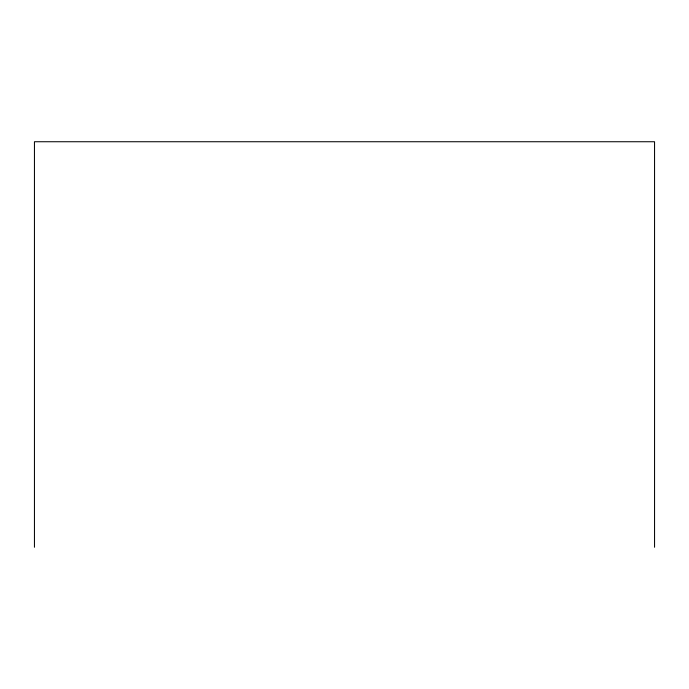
<?xml version="1.0" encoding="UTF-8"?>
<svg xmlns="http://www.w3.org/2000/svg" width="689" height="689" viewBox="0 0 689 689"><rect width="100%" height="100%" fill="white"/><g stroke="black" fill="none" stroke-linecap="round" stroke-linejoin="round"><path stroke-width="1.03" d="M654.55 547.264L654.55 141.736L34.45 141.736L34.45 547.264"/></g></svg>
